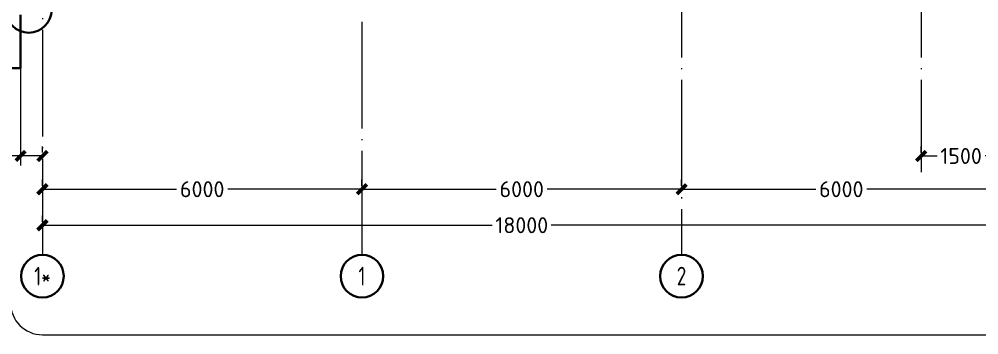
# Model space of a CAD drawing. Extents: x -965262 to 1142518, y -357520 to 71675.
# Drawn here: x -336783 to -318764, y -177518 to -171602 of the extents above; entities that cross this region are included whole.
import ezdxf

# ---------------------------------------------------------------- set-up
doc = ezdxf.new("R2010")
doc.units = 0
doc.header["$LTSCALE"] = 10
doc.linetypes.add('DOTE', pattern=[2.42, 2, -0.2, 0.02, -0.2])
doc.layers.get('0').update_dxf_attribs({"linetype": 'CONTINUOUS', "lineweight": 30})
doc.layers.get('Defpoints').update_dxf_attribs({"linetype": 'CONTINUOUS'})
doc.layers.add('DOTE', color=7, linetype='DOTE', lineweight=9)
doc.styles.add('GOST 2.304', font='isocpeur.ttf', dxfattribs={"width": 0.75, "height": 250})
doc.styles.get("Standard").update_dxf_attribs({"font": 'isocpeur.ttf', "height": 300})
doc.dimstyles.get("Standard").update_dxf_attribs({"dimscale": 100, "dimtxt": 300, "dimasz": 1.8, "dimexe": 1.8, "dimexo": 0.625, "dimgap": 0.9, "dimtad": 0, "dimdec": 0, "dimzin": 0, "dimdsep": 46, "dimtxsty": 'Standard', "dimblk": 'ARCHTICK', "dimcen": 0.9, "dimclrd": 256, "dimclre": 256, "dimclrt": 256, "dimadec": 0, "dimazin": 0, "dimtfac": 1, "dimtdec": 0, "dimtofl": 0, "dimtmove": 0, "dimatfit": 3, "dimfxl": 1, "dimtolj": 1, "dimtzin": 0, "dimlwd": 15, "dimlwe": 15, "dimarcsym": 0})

# ---------------------------------------------------------------- blocks, each defined once
blk = doc.blocks.new('_ArchTick')
at = {"color": 0, "linetype": 'ByBlock', "lineweight": 0, "const_width": 0.4}
blk.add_lwpolyline([(-0.5, -0.5), (0.5, 0.5)], dxfattribs=at)
blk = doc.blocks.new('*D41')
at = {"lineweight": 15, "transparency": 16777216}
for p, q in [((-336756, -172202), (-336756, -174346)), ((-336346, -174103), (-336346, -173986)), ((-336756, -174166), (-336973, -174166)), ((-336346, -174166), (-336756, -174166))]:
    blk.add_line(p, q, dxfattribs=at)
at = {"layer": 'Defpoints', "color": 0, "lineweight": 15, "transparency": 16777216}
for p in [(-336756, -172140), (-336756, -174166), (-336346, -174166)]:
    blk.add_point(p, dxfattribs=at)
at = {"lineweight": 15, "transparency": 16777216, "xscale": 180, "yscale": 180, "zscale": 180, "rotation": 180}
blk.add_blockref('_ArchTick', (-336756, -174166), dxfattribs=at)
at = {"lineweight": 15, "transparency": 16777216, "xscale": 180, "yscale": 180, "zscale": 180}
blk.add_blockref('_ArchTick', (-336346, -174166), dxfattribs=at)
at = {"lineweight": 15, "transparency": 16777216, "insert": (-337333, -174166), "char_height": 300, "attachment_point": 5}
blk.add_mtext('\\A1;410', dxfattribs=at)
blk = doc.blocks.new('*D42')
at = {"lineweight": 15, "transparency": 16777216}
for p, q in [((-319846, -174103), (-319846, -173986)), ((-318346, -174103), (-318346, -173986)), ((-319846, -174166), (-319546, -174166)), ((-318346, -174166), (-318646, -174166))]:
    blk.add_line(p, q, dxfattribs=at)
at = {"layer": 'Defpoints', "color": 0, "lineweight": 15, "transparency": 16777216}
for p in [(-319846, -174166, -1451), (-318346, -174166), (-318346, -174166)]:
    blk.add_point(p, dxfattribs=at)
at = {"lineweight": 15, "transparency": 16777216, "xscale": 180, "yscale": 180, "zscale": 180, "rotation": 180}
blk.add_blockref('_ArchTick', (-319846, -174166), dxfattribs=at)
at = {"lineweight": 15, "transparency": 16777216, "xscale": 180, "yscale": 180, "zscale": 180}
blk.add_blockref('_ArchTick', (-318346, -174166), dxfattribs=at)
at = {"lineweight": 15, "transparency": 16777216, "insert": (-319096, -174166), "char_height": 300, "attachment_point": 5}
blk.add_mtext('\\A1;1500', dxfattribs=at)
blk = doc.blocks.new('*D55')
at = {"lineweight": 15, "transparency": 16777216}
for p, q in [((-324346, -174726), (-324346, -174609)), ((-318346, -174726), (-318346, -174609)), ((-324346, -174789), (-321826, -174789)), ((-318346, -174789), (-320866, -174789))]:
    blk.add_line(p, q, dxfattribs=at)
at = {"layer": 'Defpoints', "color": 0, "lineweight": 15, "transparency": 16777216}
for p in [(-324346, -174789), (-324346, -174789), (-318346, -174789)]:
    blk.add_point(p, dxfattribs=at)
at = {"lineweight": 15, "transparency": 16777216, "xscale": 180, "yscale": 180, "zscale": 180, "rotation": 180}
blk.add_blockref('_ArchTick', (-324346, -174789), dxfattribs=at)
at = {"lineweight": 15, "transparency": 16777216, "xscale": 180, "yscale": 180, "zscale": 180}
blk.add_blockref('_ArchTick', (-318346, -174789), dxfattribs=at)
at = {"lineweight": 15, "transparency": 16777216, "insert": (-321346, -174789), "char_height": 300, "attachment_point": 5}
blk.add_mtext('\\A1;6000', dxfattribs=at)
blk = doc.blocks.new('*D56')
at = {"lineweight": 15, "transparency": 16777216}
for p, q in [((-330346, -174726), (-330346, -174609)), ((-324346, -174726), (-324346, -174609)), ((-330346, -174789), (-327826, -174789)), ((-324346, -174789), (-326866, -174789))]:
    blk.add_line(p, q, dxfattribs=at)
at = {"layer": 'Defpoints', "color": 0, "lineweight": 15, "transparency": 16777216}
for p in [(-330346, -174789), (-330346, -174789), (-324346, -174789)]:
    blk.add_point(p, dxfattribs=at)
at = {"lineweight": 15, "transparency": 16777216, "xscale": 180, "yscale": 180, "zscale": 180, "rotation": 180}
blk.add_blockref('_ArchTick', (-330346, -174789), dxfattribs=at)
at = {"lineweight": 15, "transparency": 16777216, "xscale": 180, "yscale": 180, "zscale": 180}
blk.add_blockref('_ArchTick', (-324346, -174789), dxfattribs=at)
at = {"lineweight": 15, "transparency": 16777216, "insert": (-327346, -174789), "char_height": 300, "attachment_point": 5}
blk.add_mtext('\\A1;6000', dxfattribs=at)
blk = doc.blocks.new('*D57')
at = {"lineweight": 15, "transparency": 16777216}
for p, q in [((-336346, -174726), (-336346, -174609)), ((-330346, -174726), (-330346, -174609)), ((-336346, -174789), (-333826, -174789)), ((-330346, -174789), (-332866, -174789))]:
    blk.add_line(p, q, dxfattribs=at)
at = {"layer": 'Defpoints', "color": 0, "lineweight": 15, "transparency": 16777216}
for p in [(-336346, -174789), (-336346, -174789), (-330346, -174789)]:
    blk.add_point(p, dxfattribs=at)
at = {"lineweight": 15, "transparency": 16777216, "xscale": 180, "yscale": 180, "zscale": 180, "rotation": 180}
blk.add_blockref('_ArchTick', (-336346, -174789), dxfattribs=at)
at = {"lineweight": 15, "transparency": 16777216, "xscale": 180, "yscale": 180, "zscale": 180}
blk.add_blockref('_ArchTick', (-330346, -174789), dxfattribs=at)
at = {"lineweight": 15, "transparency": 16777216, "insert": (-333346, -174789), "char_height": 300, "attachment_point": 5}
blk.add_mtext('\\A1;6000', dxfattribs=at)
blk = doc.blocks.new('*D58')
at = {"lineweight": 15, "transparency": 16777216}
for p, q in [((-336346, -175401), (-336346, -175284)), ((-318346, -175401), (-318346, -175284)), ((-336346, -175464), (-327901, -175464)), ((-318346, -175464), (-326791, -175464))]:
    blk.add_line(p, q, dxfattribs=at)
at = {"layer": 'Defpoints', "color": 0, "lineweight": 15, "transparency": 16777216}
for p in [(-336346, -175464), (-318346, -175464), (-318346, -175464)]:
    blk.add_point(p, dxfattribs=at)
at = {"lineweight": 15, "transparency": 16777216, "xscale": 180, "yscale": 180, "zscale": 180, "rotation": 180}
blk.add_blockref('_ArchTick', (-336346, -175464), dxfattribs=at)
at = {"lineweight": 15, "transparency": 16777216, "xscale": 180, "yscale": 180, "zscale": 180}
blk.add_blockref('_ArchTick', (-318346, -175464), dxfattribs=at)
at = {"lineweight": 15, "transparency": 16777216, "insert": (-327346, -175464), "char_height": 300, "attachment_point": 5}
blk.add_mtext('\\A1;18000', dxfattribs=at)

msp = doc.modelspace()

# ---------------------------------------------------------------- linework, layer by layer
at = {"extrusion": (1.83697e-16, 0, -1)}
for p, q in [((-336756, -172521.3, -3259.8), (-336756, -171521.3, -3259.8)), ((-338876, -172521.3, -3259.8), (-336756, -172521.3, -3259.8))]:
    msp.add_line(p, q, dxfattribs=at)
at = {"ltscale": 0.3}
msp.add_line((-336756, -171521.3, -3259.8), (-336756, -171857.3, -3259.8), dxfattribs=at)
at = {"lineweight": 15}
msp.add_line((-336346, -177518.3, -4711.1), (-310246, -177518.3, -4711.1), dxfattribs=at)
at = {"color": 5}
msp.add_circle((-336604, -171423.2, -3259.8), 432.2, dxfattribs=at)
at = {"lineweight": 15}
msp.add_arc((-336346, -176918.3, -4711.1), 600, 180, 270, dxfattribs=at)
at = {"layer": 'DOTE', "ltscale": 100, "extrusion": (0, -1, 0)}
for p, q in [((-324346, -165481.3, -4711.1), (-324346, -176018.3, -4711.1)), ((-319846, -165481.3, -4711.1), (-319846, -174469.9, -3259.8)), ((-330346, -166810.1, -4711.1), (-330346, -176018.3, -4711.1)), ((-336346, -166960.4, -4711.1), (-336346, -176018.3, -4711.1))]:
    msp.add_line(p, q, dxfattribs=at)
at = {"layer": 'DOTE', "linetype": 'Continuous', "lineweight": 30}
for centre in [(-336346, -176418.3, -4711.1), (-330346, -176418.3, -4711.1), (-324346, -176418.3, -4711.1)]:
    msp.add_circle(centre, 400, dxfattribs=at)

# ---------------------------------------------------------------- texts
at = {"layer": 'DOTE', "linetype": 'Continuous', "lineweight": 30, "ltscale": 100, "char_height": 350, "width": 800, "attachment_point": 5, "style": 'GOST 2.304'}
for s, insert in [('1*', (-336346, -176418.3, -4711.1)), ('1', (-330346, -176418.3, -4711.1)), ('2', (-324346, -176418.3, -4711.1))]:
    msp.add_mtext(s, dxfattribs=dict(at, insert=insert))

# ---------------------------------------------------------------- dimensions: what is measured, and where the dimension line sits
at = {"lineweight": 15}
dim = msp.add_linear_dim(base=(-336756, -174165.9, -3259.8), p1=(-336346, -174165.9, -3259.8), p2=(-336756, -172139.7, -3259.8), dimstyle='Standard', dxfattribs=at)
dim.commit()
dim.dimension.update_dxf_attribs({"geometry": '*D41', "text_midpoint": (-337332.7, -174165.9, -3259.8), "dimtype": 160})
for base, p1, p2, picture, middle in [((-318346, -174165.9, -3259.8), (-319846, -174165.9, -4711.1), (-318346, -174165.9, -3259.8), '*D42', (-319096, -174165.9, -3259.8)), ((-336346, -174788.7, -3259.8), (-330346, -174788.7, -3259.8), (-336346, -174788.7, -3259.8), '*D57', (-333346, -174788.7, -3259.8)), ((-330346, -174788.7, -3259.8), (-324346, -174788.7, -3259.8), (-330346, -174788.7, -3259.8), '*D56', (-327346, -174788.7, -3259.8)), ((-324346, -174788.7, -3259.8), (-318346, -174788.7, -3259.8), (-324346, -174788.7, -3259.8), '*D55', (-321346, -174788.7, -3259.8)), ((-318346, -175463.8, -3259.8), (-336346, -175463.8, -3259.8), (-318346, -175463.8, -3259.8), '*D58', (-327346, -175463.8, -3259.8))]:
    dim = msp.add_linear_dim(base=base, p1=p1, p2=p2, dimstyle='Standard', dxfattribs=at)
    dim.commit()
    dim.dimension.update_dxf_attribs({"geometry": picture, "text_midpoint": middle})

doc.saveas('drawing.dxf')
